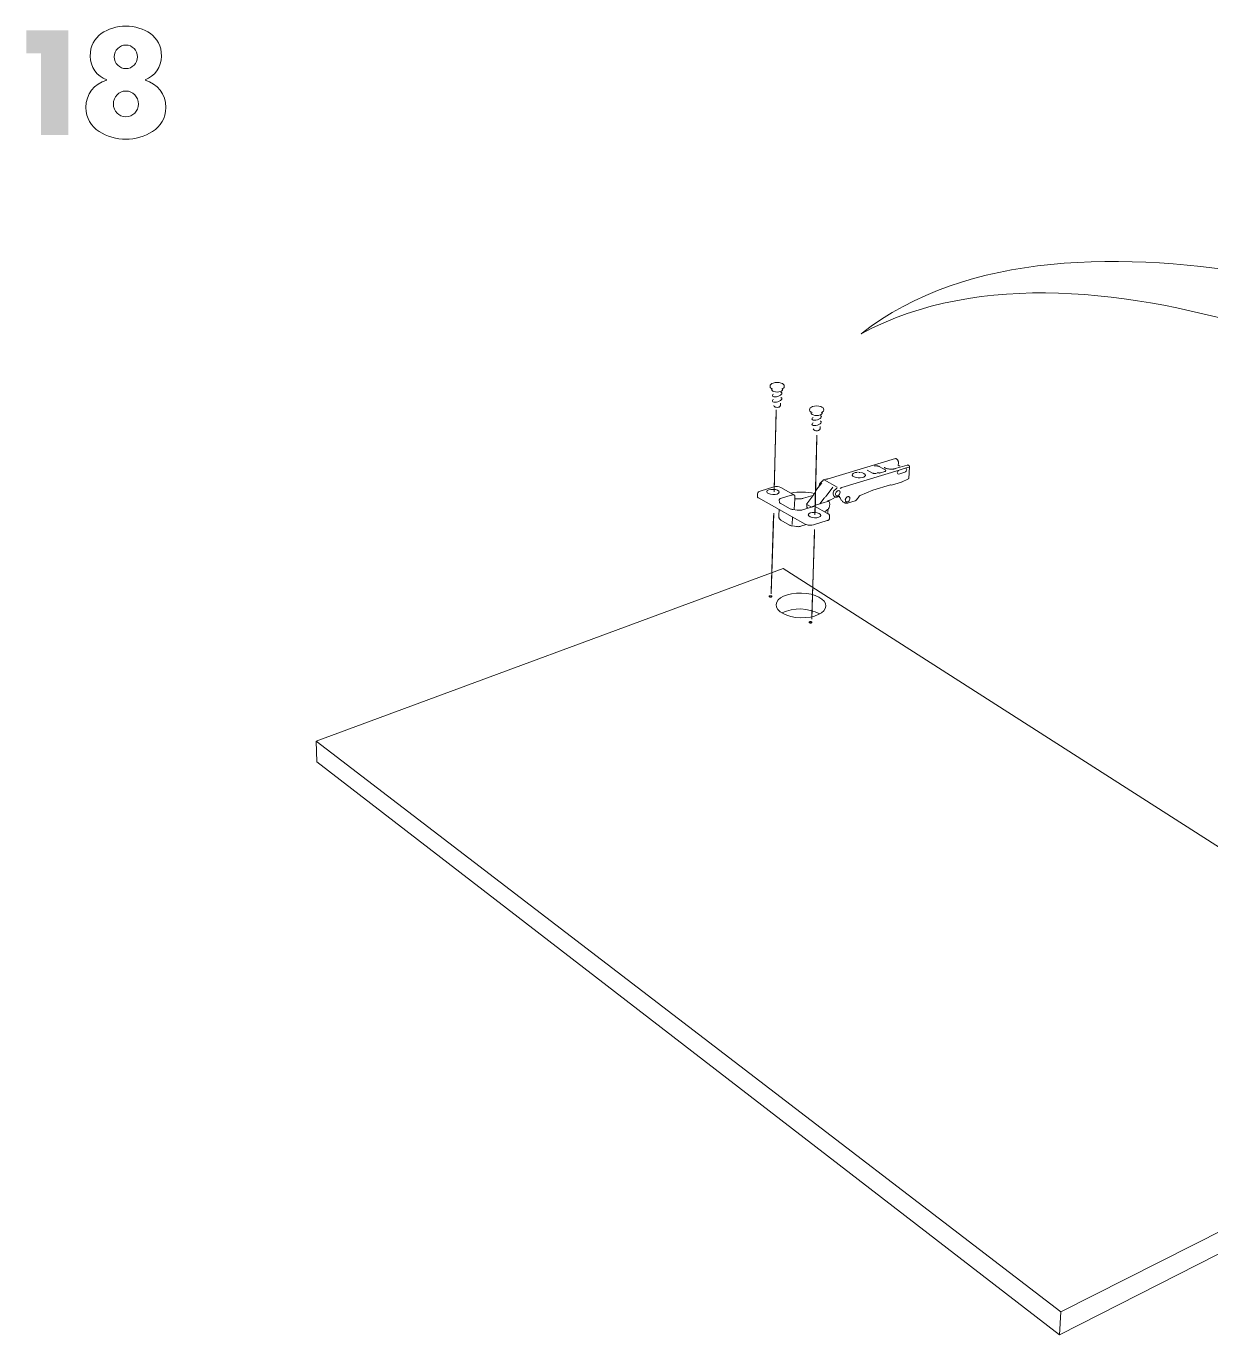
# Model space of a CAD drawing. Header units: metres. Extents: x -8.4 to 7.9, y -3.9 to 2.
# Drawn here: x 5.3788 to 5.7601, y -0.7718 to -0.3508 of the extents above; entities that cross this region are included whole.
import ezdxf

# ---------------------------------------------------------------- set-up
doc = ezdxf.new("R2010")
doc.units = ezdxf.units.M
doc.header["$MEASUREMENT"] = 0
doc.layers.add('PDF13_Geometry_Num_Penna__1', color=255, linetype='Continuous', lineweight=18)
doc.layers.add('PDF13_Geometry_Num_Penna__7', color=7, linetype='Continuous', lineweight=18)

msp = doc.modelspace()

# ---------------------------------------------------------------- hatches: boundary and pattern name
at = {"layer": 'PDF13_Geometry_Num_Penna__7', "linetype": 'Continuous', "lineweight": 18}
msp.add_hatch(color=7, dxfattribs=at).paths.add_polyline_path([(5.383672236508438, -0.359519329387798), (5.383672236508438, -0.3857912512000012), (5.392429047361325, -0.3857912512000012), (5.392429047361325, -0.3521043359802271), (5.378847055018074, -0.3521043359802271), (5.378847055018074, -0.359519329387798)])

# ---------------------------------------------------------------- linework, layer by layer
at = {"layer": 'PDF13_Geometry_Num_Penna__1', "color": 255, "linetype": 'Continuous', "lineweight": 18, "flags": 128}
for points in [[(5.619590847809293, -0.499581242621901), (5.620207398777505, -0.4752542859413082)], [(5.632697470420529, -0.5072106885401548), (5.633305085867463, -0.4831443512301836)], [(5.618546732147905, -0.5327098366871261), (5.619374757119708, -0.508159491974572)], [(5.63165618434088, -0.5401705501785721), (5.63252292990489, -0.5140341504390921)]]:
    msp.add_lwpolyline(points, dxfattribs=at)
at = {"layer": 'PDF13_Geometry_Num_Penna__7', "color": 7, "linetype": 'Continuous', "lineweight": 18, "flags": 128}
for points in [[(5.621987652466883, -0.4675389100934263, 0.1168651104062719), (5.622665411755854, -0.4671208766229492, 0.1921910416477811), (5.622787530546659, -0.4668243662418594), (5.622787530546659, -0.4666277847737333, 0.1972830441802192), (5.622547611800332, -0.46605486893443, 0.1208745292275249), (5.621824728128905, -0.4656076460944432, 0.1651094322643055), (5.619189493978534, -0.4656076460944432, 0.1206269300167705), (5.618468099560653, -0.46605486893443, 0.1991228777788122), (5.618229670067874, -0.4666277847737333), (5.618229670067874, -0.4668243662418594, 0.1999622750264062), (5.618351788858593, -0.4671205787723266, 0.1173314583112151), (5.619027909968749, -0.467539356869491)], [(5.618856496885558, -0.4680057910802259, 0.1136403380412806), (5.619377139925382, -0.4683264273687676, 0.1619641479118454), (5.621637231107413, -0.4683264273687676, 0.1145951304521155), (5.622157874147238, -0.4680057910802259, 0.1946210030640547), (5.622252441747435, -0.4677797223918807, 0.05409317867210213), (5.622417748891076, -0.467325500060223)], [(5.619353907570058, -0.4691161785244283, 0.1050850970247487), (5.619026569640558, -0.4695001080886926, 0.1227625926735921), (5.618992316808897, -0.4696371194149621)], [(5.619353907570058, -0.4708395427283327, 0.1082068470533034), (5.619026569640556, -0.4712228765911787, 0.4135973806639962), (5.619143029267887, -0.4716103803639541, 0.123697059603515), (5.619676182037501, -0.471753348704423)], [(5.61967677773892, -0.4700325162315336), (5.619769111458798, -0.4700325162315336, 0.1543790840346546), (5.621627699884715, -0.4694427718271542, 0.1153031947452985), (5.621990333123271, -0.469032333549768)], [(5.619769111458798, -0.4717566250622117, 0.1538329873077506), (5.621626955257942, -0.4711668806578337, 0.1112588237335078), (5.621990333123235, -0.4707558466790078)], [(5.622024883805543, -0.4688948754474319, 0.272426112124116), (5.621871341764908, -0.4686421491206062, 0.05297914936699949), (5.621661357014865, -0.4685557724149135)], [(5.622024883805543, -0.4706167503977899, 0.2767620331149159), (5.621871341764908, -0.4703662579512843, 0.03911818799647961), (5.621661357014869, -0.4702754134849395)], [(5.62163425260032, -0.4720212654174085), (5.62163425260032, -0.4726988757810248, -0.2053010226797651), (5.62160089332088, -0.4728065488124302), (5.621417715134672, -0.4731163135500832, -0.1154894284702492), (5.621113609560495, -0.4733207880620049, -0.1584809095790994), (5.619902101800492, -0.4733207880620049)], [(5.634704537425025, -0.4750731927100648, 0.1160237100807166), (5.635380807460449, -0.4746529253592678, 0.2041572682913798), (5.635504415504801, -0.4743564149781779), (5.635504415504801, -0.4741613227635982, 0.2008472580311332), (5.635264496758475, -0.4735869176707483, 0.1194666168970379), (5.634540123833501, -0.4731389502039885, 0.1638566782924216), (5.631909208518415, -0.4731389502039885, 0.1204878804787818), (5.631182006011702, -0.4735869176707483, 0.1995464888352987), (5.63094506577247, -0.4741613227635982), (5.63094506577247, -0.4743564149781779, 0.1980728920269317), (5.631067184563285, -0.4746526275085483, 0.1143629464765804), (5.631744794926894, -0.4750728948593467)], [(5.631336292679111, -0.4748725902573635, 0.04958988931915444), (5.631481643825241, -0.4753117711281994, 0.1985506581646143), (5.631574722171891, -0.4755385844433175, 0.1154023795744679), (5.632095365211716, -0.4758599653586323, 0.1616431454594768), (5.634355456393746, -0.4758599653586323, 0.1158799023840043), (5.634873269851832, -0.4755385844433175, 0.2000789213227901), (5.634969177780222, -0.4753117711281994, 0.0630863222971518), (5.635131506416779, -0.4748575487965443)], [(5.631709201767133, -0.4788897027734474, 0.2822364973008784), (5.631861254554221, -0.4791431737270462, 0.1204176815133541), (5.632391428816741, -0.4792861420675081)], [(5.631709201767133, -0.477169168151281, 0.2751995352499512), (5.631861254554221, -0.477424128358426, 0.1185323360010263), (5.63239202451816, -0.4775653095946256), (5.632484358238038, -0.4775653095946256, 0.1551070971157563), (5.63434294666396, -0.4769770544437985, 0.117485341408114), (5.634707218081442, -0.476563637659329, 0.4071450898841927), (5.634582902934317, -0.476163781428711)], [(5.632484358238038, -0.4792894184253035, 0.1550355576612051), (5.634342350962538, -0.4786989293941525, 0.1163823364965864), (5.634707218081418, -0.4782864061618017)], [(5.624922524430791, -0.5010021394305297), (5.621746095541657, -0.4992290341581713, 0.1777402536086878), (5.619396053445421, -0.4990235171687706), (5.615028370644518, -0.500340166229183, 0.3176884307836443), (5.614170560601782, -0.5011890407506041), (5.614131840009574, -0.502036426018511)], [(5.632496867967827, -0.5011465970245308, 0.1021868014693349), (5.624922077654727, -0.5010021394305297), (5.625937748573378, -0.5015576310033405), (5.625946684094657, -0.5015665665246188), (5.625957108869482, -0.5015665665246188), (5.625967533644306, -0.5015769912994438), (5.625976469165584, -0.5015874160742686), (5.625985404686863, -0.5015978408490935), (5.625995829461688, -0.5015978408490935), (5.626006254236513, -0.5016082656239185), (5.626016679011338, -0.5016172011451969), (5.626028593039709, -0.5016172011451969), (5.626028593039709, -0.5016276259200216), (5.626036039307442, -0.5016365614413001), (5.62604497482872, -0.5016440077090322), (5.626052421096452, -0.5016544324838571), (5.626062845871277, -0.5016544324838571), (5.626062845871277, -0.5016663465122282), (5.626074759899648, -0.5016663465122282), (5.626079227660287, -0.5016857068083316), (5.626094120195751, -0.5016946423296103), (5.626101566463483, -0.5017035778508885), (5.626111991238308, -0.5017244274005382), (5.626123905266679, -0.5017333629218168), (5.626123905266679, -0.5017542124714665), (5.626132840787958, -0.5017631479927449), (5.626141776309236, -0.5017720835140234), (5.626141776309236, -0.5017825082888483), (5.626153690337608, -0.5018018685849515), (5.626153690337608, -0.5018212288810548), (5.626159647351794, -0.5018316536558798), (5.626159647351794, -0.5018510139519832), (5.626170072126618, -0.5018510139519832), (5.626170072126618, -0.5018703742480863), (5.626170072126618, -0.5018807990229113), (5.62618198615499, -0.5018986700654682), (5.62618198615499, -0.5019105840938394), (5.62618198615499, -0.5019210088686643), (5.62618198615499, -0.5019388799112212), (5.62618198615499, -0.5019567509537781), (5.62618198615499, -0.5019776005034279), (5.62618198615499, -0.5019983011277227), (5.626159647351794, -0.5024257168955422)], [(5.639166043199357, -0.5021919040887559), (5.638931634691152, -0.5020642750598288), (5.638855682760285, -0.502015129692797), (5.638776305546264, -0.5019482622085618, -0.4263298899562389), (5.639538803362024, -0.4996175804084334), (5.639605819771612, -0.4995699242949483), (5.639653475885098, -0.4995118434066384), (5.63969368573085, -0.4994329129686786), (5.63971006751986, -0.4993539825307189)], [(5.636711157653457, -0.507534601186499), (5.636787109584323, -0.507582257299984), (5.636943481206697, -0.5076820372875933), (5.63709091730779, -0.5077981990642133), (5.637205589830864, -0.5079247856156581), (5.637266649226267, -0.5080305226174531), (5.637311326832659, -0.5081273240979697), (5.637342601157135, -0.5082345503533111), (5.637363450706784, -0.5083358195944669), (5.637363003930719, -0.508441109820198), (5.637310731131241, -0.5092977284600926), (5.637292860088683, -0.5093960191941557), (5.637245203975199, -0.5094838851533937), (5.637169252044332, -0.509571751112632), (5.637070961310268, -0.5096611063254164), (5.636944374758825, -0.5097370582562833), (5.636798427911276, -0.5098055639194181), (5.636631631514078, -0.5098636448077281), (5.632244290566357, -0.5112084407601356, -0.1507829700992498), (5.629895142022249, -0.511132042053208)]]:
    msp.add_lwpolyline(points, format="xyb", dxfattribs=at)
for points in [[(5.619410648130176, -0.4728065488124302), (5.619595315569931, -0.4731163135500832)], [(5.61956478587223, -0.5006043598082839), (5.620234949968115, -0.4742326580084715)], [(5.634349648304916, -0.4795555480340466), (5.634349648304916, -0.4802331583976629)], [(5.632127384162963, -0.4803394911008765), (5.632313540856265, -0.4806492558385296)], [(5.632677216572297, -0.5079895681449267), (5.633325041864985, -0.4823654716254116)], [(5.634320607860761, -0.4803394911008765), (5.634134451167459, -0.4806492558385296)], [(5.636971777024078, -0.496420153044293), (5.658644883884969, -0.4898987117645676)], [(5.65224973130598, -0.4922490517115102), (5.652130591022267, -0.4922490517115102), (5.652005493724368, -0.4922490517115102), (5.651887842694203, -0.4922684120076136), (5.651782105692408, -0.4922967078249953)], [(5.652795095954675, -0.4922767518274734), (5.652250029156689, -0.4922484560100917)], [(5.653311420159215, -0.49240467870711), (5.653204193903873, -0.4923555333400785), (5.653091010634346, -0.4923257482691502), (5.652942085279705, -0.4922959631982222), (5.652794649178611, -0.4922766029021188)], [(5.655271873527708, -0.4934678568138915), (5.653312015860634, -0.4924045297817554)], [(5.659503140703766, -0.4920143453525962), (5.659541861295972, -0.4913516275244444), (5.659541861295972, -0.491233976494278), (5.659541861295972, -0.4911088791963797), (5.659521011746322, -0.4909822926449347), (5.659495694436034, -0.4908646416147684), (5.659461441604466, -0.4907469905846022), (5.659425699519352, -0.4906293395544359), (5.659376554152321, -0.4905116885242696), (5.659316984010465, -0.4904044622689281), (5.659251456854422, -0.4903002145206793), (5.659181461937741, -0.4902108593078949), (5.659112956274606, -0.4901215040951104), (5.659023601061822, -0.4900425736571506), (5.658946159877408, -0.4899770465011085), (5.658859783171716, -0.4899279011340771), (5.658840422875612, -0.4899174763592521), (5.658809148551138, -0.4899279011340771)], [(5.660034953145187, -0.4923050476448551), (5.65950328962912, -0.4920146432033054)], [(5.660077099020551, -0.492667234107342), (5.662348210678826, -0.4919732419547155)], [(5.663041011428614, -0.4926192801431475), (5.661706640251032, -0.4930258463613172)], [(5.662836685842048, -0.4963039912676731), (5.663080923423658, -0.4925883036693824), (5.663080923423658, -0.4925227765133405), (5.663073477155927, -0.4924527815966591), (5.663052627606277, -0.4923738511586994), (5.663030288803081, -0.4923053454955647), (5.662994546717967, -0.4922368398324299), (5.66295582612576, -0.4921713126763878), (5.66291412702646, -0.4921221673093563), (5.662864981659429, -0.4920730219423247), (5.662808390024667, -0.492044726124943), (5.662786051221469, -0.4920328120965717), (5.662762223164727, -0.4920328120965717)], [(5.635306642633838, -0.4968392289922526), (5.635279836070003, -0.4968690140631807), (5.635257497266807, -0.4969092239089338), (5.635238136970703, -0.496946455247594), (5.635209841153321, -0.4969762403185222), (5.635199416378496, -0.4970149609107288), (5.635178566828847, -0.4970462352352034), (5.635190480857218, -0.4970462352352034), (5.635209841153321, -0.4970536815029353)], [(5.635306642633838, -0.4968390800668976), (5.635327492183489, -0.4968197197707943), (5.635342384718951, -0.4968033379817838), (5.635376637550519, -0.4967809991785876), (5.635394508593077, -0.4967720636573093), (5.635409401128539, -0.4967601496289379), (5.635422804410458, -0.4967601496289379)], [(5.636127370263264, -0.4965489734760573), (5.635422953335813, -0.4967604474796473), (5.635498905266679, -0.4967530012119153), (5.635586771225917, -0.496781297029297)], [(5.635587366927336, -0.496780850253233), (5.639809400731407, -0.4991011072785385)], [(5.6361269234872, -0.4965488245507027), (5.636213300192892, -0.4965264857475066), (5.63630563391277, -0.4965071254514033), (5.636397967632647, -0.4964892544088463), (5.63649625836671, -0.4964803188875679), (5.63659157059368, -0.4964684048591966), (5.63667050103164, -0.4964684048591966)], [(5.636670798882349, -0.4964688516352605), (5.63674079379903, -0.4964584268604356), (5.63679887468734, -0.4964584268604356), (5.636846530800825, -0.4964480020856108), (5.636894186914311, -0.4964390665643325), (5.636944821534888, -0.4964316202966003), (5.636971628098723, -0.4964197062682291)], [(5.659757058433428, -0.4936132079600212), (5.641340949078534, -0.4991874839842305)], [(5.646388773974087, -0.4943149442310891), (5.646128154603466, -0.4943357937807388), (5.645873492247029, -0.4943640895981206), (5.645638190186696, -0.4944028101903272), (5.645423737676014, -0.4944623803321836)], [(5.647129081912007, -0.4943542605247143), (5.646910161640684, -0.4943244754537862), (5.646683795101631, -0.4943155399325077)], [(5.649501016035372, -0.4936525242536464), (5.651234507163394, -0.4945862862272449)], [(5.652229477457749, -0.4946756414400292), (5.65210438015985, -0.4947054265109574), (5.651958433312302, -0.4947232975535144), (5.651799083182837, -0.4947232975535144), (5.651636754546278, -0.4947054265109574), (5.651489318445183, -0.4946756414400292), (5.651352307118914, -0.4946354315942761), (5.651234656088747, -0.4945862862272447), (5.651295715484149, -0.4945862862272447), (5.651331457569264, -0.4945982002556161)], [(5.652786458284106, -0.4945081004160582), (5.652229477457749, -0.494674896813256), (5.652193735372635, -0.4946555365171528), (5.652150547019788, -0.4946659612919777)], [(5.652786458284106, -0.4945076536399943), (5.652846028425961, -0.4944897825974374), (5.652904109314272, -0.4944897825974374), (5.65297112572386, -0.4944897825974374)], [(5.65297112572386, -0.4944894847467281), (5.653252594644132, -0.4945296945924811)], [(5.653265253299277, -0.4945019944765181), (5.653253339270905, -0.4945302902938998), (5.653402264625546, -0.4945392258151782), (5.653543743712455, -0.4945302902938998), (5.653680755038724, -0.4945079514907037), (5.653808830843715, -0.4944900804481468)], [(5.653808830843715, -0.4944894847467281), (5.655125330978741, -0.4940888755427439)], [(5.654941706016468, -0.4927247192942333), (5.654949152284201, -0.4927366333226047), (5.654980426608675, -0.4927545043651614), (5.655019147200882, -0.4927842894360897), (5.655066803314368, -0.4928140745070178), (5.655124884202677, -0.4928527950992245), (5.655202325387091, -0.4928930049449775), (5.655290191346329, -0.4929287470300914), (5.655388482080392, -0.4929793816506694), (5.655525493406661, -0.493018102242876), (5.655658036972292, -0.4930702261170002), (5.655817387101758, -0.4931163929769389), (5.656002054541513, -0.4931566028226919), (5.65618523272772, -0.4931923449078057), (5.656392238970672, -0.4932236192322805), (5.656618605509725, -0.4932534043032086), (5.65684050428814, -0.4932712753457655), (5.657066870827194, -0.4932906356418688), (5.657241113492125, -0.4932906356418688), (5.657415356157053, -0.4932906356418688), (5.657580663300706, -0.4932817001205904), (5.657747459697903, -0.4932712753457655), (5.657903831320277, -0.4932534043032086), (5.658060202942649, -0.4932325547535588), (5.658206149790198, -0.4932117052039091), (5.658340182609375, -0.4931834093865274), (5.658439962596984, -0.4931566028226919), (5.658538253331047, -0.4931357532730422)], [(5.65503865642234, -0.4940799400214656), (5.655077377014547, -0.4940710045001871), (5.655125033128032, -0.4940888755427439), (5.655214388340816, -0.4940501549505373), (5.655279915496859, -0.4940129236118771), (5.655330550117437, -0.493972713766124), (5.655361824441911, -0.4939146328778141)], [(5.655436287119231, -0.4936991378896486), (5.655446711894056, -0.4936410570013386), (5.655418416076675, -0.4935755298452967), (5.655361824441911, -0.4935144704498939), (5.655272469229127, -0.4934683035899553)], [(5.65536212229262, -0.4939143350271051), (5.655436584969941, -0.4936983932628757)], [(5.658538402256402, -0.4931354554223328), (5.660076801169843, -0.4926678298087604)], [(5.661623093127079, -0.4942952860842763), (5.659667703220644, -0.4948894982492934)], [(5.661705895624259, -0.4930256974359626), (5.65975646273201, -0.4936139525867941)], [(5.660536682664974, -0.4974840757778476), (5.662767584477494, -0.4964013884496081)], [(5.662835941215275, -0.4963045869690916), (5.662828494947543, -0.49631352249037), (5.662828494947543, -0.4963328827864733), (5.662815091665625, -0.4963418183077519), (5.662815091665625, -0.4963522430825767), (5.662807645397892, -0.4963611786038552), (5.662807645397892, -0.49637160337868), (5.662797220623069, -0.49637160337868), (5.662786795848243, -0.4963805388999585), (5.662786795848243, -0.4963924529283297), (5.66277934958051, -0.4964013884496083), (5.66276743555214, -0.4964013884496083)], [(5.630050917943206, -0.5044229548266317), (5.632582648972101, -0.5010319245014581), (5.632633283592679, -0.5009738436131481), (5.632674982691979, -0.5009142734712917), (5.632700300002267, -0.5008561925829818), (5.632734552833834, -0.5007891761733934), (5.632764337904763, -0.5007296060315369), (5.632791144468598, -0.5006611003684023)], [(5.632992938324137, -0.5002036016789453), (5.632985492056404, -0.5002140264537702), (5.632976556535126, -0.5002229619750486), (5.632976556535126, -0.5002333867498735), (5.632967621013847, -0.5002423222711518), (5.632957196239023, -0.500249768538884), (5.632957196239023, -0.5002616825672552), (5.632948260717744, -0.5002721073420802), (5.632939325196466, -0.5002795536098121), (5.632939325196466, -0.5002929568917298), (5.632925921914548, -0.5003004031594619), (5.632918475646816, -0.5003212527091117), (5.632918475646816, -0.500333166737483), (5.632908050871992, -0.5003391237516686), (5.63289613684362, -0.5003584840477718), (5.63289613684362, -0.5003689088225968), (5.632890179829434, -0.500380822850968), (5.632890179829434, -0.5003912476257929), (5.632878265801064, -0.5003986938935249), (5.632878265801064, -0.5004180541896283), (5.632869330279785, -0.5004269897109068), (5.632869330279785, -0.5004478392605565), (5.632860394758507, -0.5004567747818349), (5.632790399841825, -0.5006622917712393)], [(5.632992789398782, -0.5002028570521724), (5.634887119909815, -0.4976681475161839)], [(5.634058797087302, -0.4987791306618049), (5.634058797087302, -0.4987418993231447), (5.634069221862127, -0.4985959524755967), (5.63408858215823, -0.4984589411493269), (5.634127302750436, -0.4983115050482325), (5.634166023342643, -0.4981759829755092), (5.634222614977407, -0.4980300361279612), (5.634289631386995, -0.4979019603229701), (5.634381965106873, -0.4977664382502468), (5.634468341812564, -0.4976487872200804), (5.634556207771802, -0.4975326254434604), (5.634663434027145, -0.497432845455851), (5.634770660282485, -0.4973360439753347), (5.634888311312652, -0.4972586027909213), (5.634967241750611, -0.4972109466774361), (5.635043193681478, -0.4971692475781366)], [(5.635043342606833, -0.4971698432795554), (5.635071638424215, -0.4971519722369984), (5.63509397722741, -0.49714303671572), (5.635120783791246, -0.497110273137699), (5.635138654833803, -0.4970938913486884), (5.635159504383453, -0.4970641062777604), (5.635178864679555, -0.4970462352352034)], [(5.63521043685474, -0.4970536815029353), (5.635149377459338, -0.4971236764196167), (5.635094275078121, -0.4971698432795554), (5.635061511500099, -0.497160907758277), (5.635043640457543, -0.4971698432795554)], [(5.635210585780095, -0.4970542772043539), (5.635229946076198, -0.497036406161797), (5.635238881597476, -0.4970051318373225), (5.635256752640033, -0.4969887500483119), (5.635264198907765, -0.4969768360199406), (5.635285048457415, -0.4969574757238372), (5.635305898007065, -0.4969470509490125)], [(5.636299974749292, -0.5019568998791326), (5.638447478363215, -0.4991005115771198)], [(5.640471076082076, -0.5002232598257579), (5.640375763855105, -0.5001726252051799)], [(5.640793797325582, -0.4994823561864195), (5.640921873130574, -0.499433210819388), (5.641038034907194, -0.4993840654523564), (5.641127390119978, -0.4993274738175928), (5.641204831304391, -0.499258968154458)], [(5.641340651227823, -0.4991877818349397), (5.641261720789863, -0.4992175669058678), (5.641205129155101, -0.4992577767516209)], [(5.646876951286599, -0.5020447658383708), (5.64689780083625, -0.5020164700209888), (5.646945456949735, -0.5019568998791326), (5.646996091570313, -0.5019107330191939), (5.647043747683798, -0.5018705231734408), (5.64709289305083, -0.5018318025812343), (5.647150973939139, -0.501802017510306), (5.647206076320356, -0.5017722324393779), (5.651332797897456, -0.5000759726500179)], [(5.657026958832152, -0.4983414390445153), (5.651332053270683, -0.500076419426082)], [(5.657299790081852, -0.4984477717477289), (5.657027256682861, -0.4983420347459339), (5.657046616978963, -0.4983316099711089)], [(5.660535938038201, -0.4974846714792661), (5.657337021420513, -0.4984482185237928), (5.657319150377957, -0.4984586432986178), (5.657299790081852, -0.4984482185237928)], [(5.614550171330762, -0.5025728551459276), (5.614405713736759, -0.5024745644118647), (5.614279127185315, -0.5023762736778017), (5.61418977197253, -0.5022601119011818), (5.614142115859044, -0.5021528856458402), (5.61413169108422, -0.5020367238692203)], [(5.62114265000465, -0.5062667996424408), (5.614549724554697, -0.5025734508473462)], [(5.621920338206585, -0.5026190220058663), (5.621728224499098, -0.502690506176094), (5.621564406608994, -0.5027664581069606), (5.62141250274726, -0.5028528348126526), (5.621306765745465, -0.5029511255467154), (5.621227835307504, -0.5030613303091498), (5.621192093222391, -0.5031655780573985), (5.621192093222391, -0.5032847183411112), (5.621239749335875, -0.50386999498485)], [(5.624495108662972, -0.5059530139202124), (5.621695311995722, -0.5043848299358435), (5.621537451119803, -0.5042969639766055), (5.621421289343184, -0.5041912269748102), (5.621325977116213, -0.504081022212376), (5.621267896227903, -0.5039767744641275), (5.621239600410521, -0.5038695482087858)], [(5.621920784982649, -0.5026193198565754), (5.625060131458479, -0.501675133108152)], [(5.625060727159899, -0.5016754309588614), (5.625272201163487, -0.501615860817005), (5.625498567702542, -0.5015771402247984), (5.625732380509328, -0.5015488444074168)], [(5.625732678360039, -0.501548993332771), (5.625813098051544, -0.5015311222902141), (5.625880114461132, -0.5015385685579461), (5.625938195349443, -0.5015579288540495)], [(5.626230089044538, -0.502796094252534), (5.626036486083505, -0.506304775607874)], [(5.627643390660081, -0.5028363040982871), (5.626230089044538, -0.502796094252534), (5.626230089044538, -0.502708228293296), (5.626230089044538, -0.502609937559233), (5.626230089044538, -0.502533985628366), (5.626230089044538, -0.5024848402613347)], [(5.62764368851079, -0.5028367508743512), (5.627889415345948, -0.5028456863956297), (5.628130674420465, -0.5028367508743512), (5.628362997973705, -0.5028069658034231), (5.628589364512759, -0.5027771807324949), (5.628793392248618, -0.5027384601402882), (5.628986995209652, -0.5026788899984318)], [(5.628987441985714, -0.5026782942970133), (5.6320419010094, -0.5017638926195183)], [(5.630081149790198, -0.5047659299183695), (5.630061789494095, -0.5047480588758126), (5.630033493676712, -0.5046989135087814), (5.630015622634155, -0.504639343366925), (5.630003708605785, -0.5045693484502436), (5.630003708605785, -0.5045231815903051), (5.630020090394795, -0.5044829717445519), (5.630049875465724, -0.5044234016026955)], [(5.630363214411888, -0.5057796648074102), (5.630263434424279, -0.5056992451159041), (5.630178546972132, -0.5056039328889339), (5.630108552055452, -0.5054892603658605), (5.630062385195512, -0.5053403350112196), (5.630032600124585, -0.5051854526423931), (5.630032600124585, -0.5050201454987415), (5.630062385195512, -0.5048533491015438)], [(5.630312430865954, -0.5048234151052611), (5.6314755378857, -0.5054682618908563)], [(5.63183236303542, -0.5054279031197484), (5.632020008982267, -0.5053608867101601), (5.632188294633012, -0.5052908917934789), (5.632320838198642, -0.5052030258342406), (5.63239232236887, -0.5051851547916838), (5.632457849524911, -0.5051955795665087), (5.632530822948685, -0.505211961355519)], [(5.63244012740771, -0.5051854526423929), (5.632478847999916, -0.5051452427966399), (5.63257713873398, -0.5050663123586802), (5.632700746778331, -0.5049784463994421), (5.632848182879426, -0.5049010052150288), (5.633009022262438, -0.5048429243267188), (5.633140076574522, -0.5047937789596874)], [(5.636711455504166, -0.5075350479625627), (5.632529631545848, -0.5052118124301646)], [(5.635587366927336, -0.5040452801272624), (5.633139034097039, -0.5047943746611061)], [(5.634212934829355, -0.5044642071498673), (5.635587515852691, -0.5026190220058665)], [(5.635587962628755, -0.5026199155579942), (5.635754759025953, -0.5024352481182395), (5.635930490944427, -0.5022595161997632), (5.636115158384183, -0.5020956983096582), (5.636299825823938, -0.501957197729842)], [(5.636427901628929, -0.503790766696181), (5.635587962628755, -0.504045429052617)], [(5.636875869095689, -0.5036540532206206), (5.636427603778221, -0.5037910645468903)], [(5.637363003930719, -0.5032853140425297), (5.637120255602655, -0.5033508411985717), (5.636981755022838, -0.5034014758191496), (5.636865593246219, -0.5034476426790883), (5.636750920723145, -0.503508702074491)], [(5.637022709495366, -0.503643926296505), (5.636992924424437, -0.503643926296505), (5.636972074874787, -0.503643926296505), (5.636943779057406, -0.503643926296505), (5.636925908014849, -0.503643926296505), (5.636905058465199, -0.503643926296505), (5.636875273394271, -0.5036543510713299)], [(5.63739219330023, -0.5050670569854534), (5.637362408229301, -0.5052904450174148), (5.637293902566166, -0.5055063867816442), (5.637194122578557, -0.505720839292327), (5.637070514534204, -0.50593529180301), (5.636905207390554, -0.5061422980459609)], [(5.636971777024078, -0.5034017736698586), (5.637110277603894, -0.5036043121521703), (5.637224950126967, -0.5038098291415747), (5.637323240861031, -0.5040272601593505), (5.637379832495793, -0.5042297986416622), (5.637412596073815, -0.5044338263775201), (5.637412596073815, -0.5046393433669245)], [(5.637363003930719, -0.5032847183411112), (5.637498526003442, -0.5032355729740797), (5.637625112554888, -0.5031879168605946), (5.63773233881023, -0.5031298359722846), (5.639321372344248, -0.5022601119011816)], [(5.637412447148461, -0.5046387476655061), (5.63739159759881, -0.505067652686872)], [(5.639166489975421, -0.502191904088756), (5.639232017131464, -0.5022306246809627), (5.639312436822969, -0.5022604097518908), (5.639431577106683, -0.5022797700479942), (5.639547738883302, -0.5022887055692726), (5.639663900659921, -0.5022797700479942), (5.63978899795782, -0.5022514742306124), (5.639908138241533, -0.502209775131313), (5.640033235539431, -0.5021531834965495), (5.640045149567802, -0.5021219091720748), (5.640054085089081, -0.5020846778334147)], [(5.640033235539431, -0.5021525877951307), (5.64011216597739, -0.5021138672029241), (5.640180671640526, -0.5020855713855423), (5.640259602078485, -0.5020632325823461), (5.640356403559001, -0.5020453615397893), (5.640454694293065, -0.5020453615397893), (5.640530646223931, -0.5020542970610676), (5.640539581745212, -0.5020751466107174), (5.640561920548407, -0.5020855713855423), (5.640561920548407, -0.5021049316816457), (5.640569366816139, -0.5021138672029241), (5.640579791590964, -0.5021332274990273), (5.640588727112241, -0.5021525877951307)], [(5.640658573103568, -0.5021052295323553), (5.640637723553919, -0.5020962940110769), (5.640619852511361, -0.5020843799827055), (5.640600492215259, -0.502075444461427), (5.640569217890783, -0.5020635304330557), (5.640539432819856, -0.5020545949117772)], [(5.640824475948638, -0.5026309360342375), (5.640745545510678, -0.5024954139615142), (5.640674061340451, -0.5023762736778015), (5.64062491597342, -0.5022601119011816), (5.640589173888307, -0.5021528856458402)], [(5.640824327023283, -0.502631233884947), (5.641262167565928, -0.5033609681226874), (5.641379818596095, -0.5035381892947102), (5.641516829922364, -0.5036826468887118), (5.641670223037644, -0.5038181689614352), (5.641835530181297, -0.5039253952167766)], [(5.641835232330586, -0.503925990918195), (5.642058620362548, -0.5040451312019077)], [(5.642059067138612, -0.504046024754035), (5.642197567718428, -0.5041130411636237), (5.642345003819521, -0.504169632798387), (5.642499886188348, -0.5042113318976864), (5.642656257810722, -0.5042292029402433), (5.642842414504023, -0.504238138461522), (5.643037506718603, -0.5042292029402433), (5.643231109679635, -0.5042009071228617), (5.643426201894215, -0.5041413369810053), (5.645610936846797, -0.5034786191528533)], [(5.643622634436987, -0.5021743308969083), (5.643531789970655, -0.5021132715015055)], [(5.645993228232161, -0.5032040007988957), (5.645942593611582, -0.5032635709407521), (5.645884512723272, -0.5033142055613299), (5.64582345332787, -0.5033603724212687), (5.645766861693107, -0.5034020715205682), (5.645708780804796, -0.5034393028592284), (5.645650699916486, -0.5034690879301564), (5.645610490070734, -0.5034795127049816)], [(5.646877844838727, -0.5020453615397895), (5.645993228232161, -0.5032040007988957), (5.645979824950243, -0.5031950652776174), (5.645969400175417, -0.503175704981514)], [(5.61853213746315, -0.5333788093801732), (5.619392926012974, -0.5074881364758508)], [(5.621042423240977, -0.5081770651664197), (5.621142203228586, -0.5062663528663767)], [(5.621100504129286, -0.5088606325442214), (5.621090079354462, -0.5088099979236435), (5.621100504129286, -0.5087727665849833), (5.621042423240977, -0.5081770651664197), (5.621042423240977, -0.5081577048703163), (5.621042423240977, -0.5081279197993882)], [(5.621728820200516, -0.5097187404376625), (5.621597765888433, -0.5096308744784245), (5.621472668590535, -0.5095415192656398), (5.621363953081647, -0.509432803756752), (5.62126715160113, -0.5093181312336784), (5.621207581459274, -0.5092213297531618), (5.621161414599335, -0.5091036787229957), (5.621122694007128, -0.5089875169463757), (5.621100355203931, -0.508860930394931)], [(5.628088528545103, -0.5116885761034977), (5.629894993096896, -0.5111315952771407), (5.629720750431967, -0.5110630896140059), (5.6295614003025, -0.5109841591760462), (5.62114265000465, -0.5062662039410221)], [(5.626932272091671, -0.5064815500038329), (5.625577051364438, -0.5062849685357069), (5.625332813782826, -0.5062477371970466), (5.62509900097604, -0.5061881670551902), (5.624874123690533, -0.5061196613920556), (5.624671585208221, -0.5060422202076422), (5.624494364036198, -0.5059528649948577)], [(5.625342791781588, -0.5111490195436337), (5.625472356840126, -0.5086947296991513)], [(5.631832065184712, -0.5054283498958122), (5.628674847666324, -0.5063948754474317), (5.628463373662734, -0.5064514670821954), (5.628229560855947, -0.5064916769279484), (5.627985323274336, -0.5065184834917836), (5.627720236143076, -0.5065303975201549), (5.627459616772454, -0.5065303975201549), (5.627193040387647, -0.5065110372240518), (5.626932421017026, -0.5064812521531235)], [(5.63685725342636, -0.5069816413447171), (5.636904909539845, -0.5061417023445423), (5.636717263592997, -0.506326369784297), (5.636516214364232, -0.506500612449227), (5.636279423050353, -0.506676344367703), (5.636029228454555, -0.5068416515113546), (5.635746270280738, -0.5069980231337274)], [(5.63685695557565, -0.5069816413447171), (5.636836106026001, -0.5071246096851724), (5.636807810208619, -0.5072720457862667), (5.636758664841587, -0.5074165033802687), (5.636711008728102, -0.5075356436639812)], [(5.624524000181772, -0.5112887115262867), (5.621728671275163, -0.5097190382883715)], [(5.625402510848798, -0.5115701804465579), (5.625216354155498, -0.5115314598543512), (5.62502870820865, -0.5114912500085982), (5.624855954797267, -0.5114346583738346), (5.624739793020646, -0.5113929592745352), (5.624620652736934, -0.511337856893318), (5.624523851256417, -0.5112887115262865)], [(5.628088677470457, -0.5116879804020793), (5.627936773608724, -0.5117252117407395), (5.627778912732803, -0.5117549968116675), (5.627613605589152, -0.5117847818825958), (5.627448298445501, -0.5117937174038742), (5.627244270709643, -0.5118041421786992), (5.627040242973784, -0.5117937174038742), (5.626833236730834, -0.5117758463613173), (5.626745370771596, -0.5117639323329461), (5.625402064072734, -0.5115703293719129)], [(5.631622676136085, -0.5415129633253049), (5.632556438109685, -0.5126914394416493)], [(5.472195552261962, -0.5808633608567186), (5.622434428530806, -0.5253022895472874)], [(5.622434130680096, -0.5253021406219325), (5.870868428784972, -0.6841101817968145)], [(5.472349690004015, -0.5874638814997584), (5.472194807635189, -0.5808635097820731)], [(5.711827170504722, -0.764418179286926), (5.47219585011267, -0.5808632119313637)], [(5.472349987854724, -0.5874643282758223), (5.711360289517923, -0.7718309388141774), (5.870032808620081, -0.6911357354019997), (5.870869769113162, -0.684110926423588)], [(5.87086902448639, -0.6841104796475241), (5.711827170504722, -0.7644184771376354)], [(5.711360289517923, -0.7718309388141775), (5.711826425877949, -0.7644174346601529)]]:
    msp.add_lwpolyline(points, dxfattribs=at)
for points in [[(5.65886052779849, -0.4899279011340771), (5.658841167502387, -0.4899174763592524), (5.658808403924366, -0.4899070515844274), (5.658783086614077, -0.4898981160631491), (5.658741387514778, -0.4898906697954171), (5.658713091697395, -0.4898906697954171), (5.658683306626467, -0.4898981160631491), (5.658644586034261, -0.4898981160631491), (5.658732451993499, -0.4898981160631491)], [(5.659495396585324, -0.4920141964272417), (5.659483482556953, -0.4920141964272417)], [(5.659541861295972, -0.4913517764497988), (5.659531436521148, -0.491371136745902)], [(5.659989828762732, -0.4923050476448551), (5.66001961383366, -0.4922961121235768)], [(5.662808985726085, -0.4920450239756524), (5.662737501555856, -0.4920048141298993), (5.662663038878537, -0.4919735398054247), (5.662584108440575, -0.4919646042841463), (5.662505178002617, -0.4919556687628677), (5.66242475831111, -0.4919646042841463), (5.662348806380244, -0.4919735398054247), (5.662447097114308, -0.4919646042841463), (5.662552834116101, -0.4919646042841463), (5.662651124850164, -0.491992900101528)], [(5.663080327722239, -0.4925886015200915), (5.663072881454508, -0.4926094510697412)], [(5.636711455504166, -0.4965074233021124), (5.636687627447423, -0.4964791274847308)], [(5.652709314950402, -0.4944894847467281), (5.652746546289061, -0.4944894847467281)], [(5.653718731004157, -0.4944705712266885), (5.653761919357004, -0.4944705712266885)], [(5.662796773847004, -0.4963321381597), (5.662786349072179, -0.4963812835267315)], [(5.635306642633838, -0.4969466041729486), (5.635284303830642, -0.4969093728342883), (5.635284303830642, -0.4968691629885353)], [(5.638433479379878, -0.4991302966480483), (5.638433479379878, -0.4991139148590377)], [(5.660574509705053, -0.4974149744132941), (5.660565574183773, -0.4974536950055007)], [(5.626132542937249, -0.5024840956345615), (5.62618168830428, -0.5024840956345615)], [(5.626160243053211, -0.5024251211941239), (5.62615279678548, -0.502454906265052)], [(5.630062236270159, -0.5048532001761892), (5.630062236270159, -0.5048353291336323), (5.630062236270159, -0.5048234151052611), (5.630062236270159, -0.5048055440627042), (5.630071171791436, -0.5047936300343329)], [(5.633218113460353, -0.5048059908387681), (5.633183860628787, -0.5047940768103967)], [(5.642441656374684, -0.5032040007988957), (5.642471441445612, -0.5030401829087907), (5.642520586812644, -0.5028644509903144), (5.642598027997057, -0.502699143846663), (5.642694829477573, -0.5025427722242901), (5.642802055732916, -0.5024072501515668), (5.64294055631273, -0.5022895991214006), (5.643076078385454, -0.5022047116692552), (5.643213089711724, -0.502145141527399), (5.643357547305725, -0.5021138672029243), (5.643485623110716, -0.5021213134706561), (5.643610720408615, -0.5021645018235023), (5.643710500396225, -0.5022300289795442), (5.64379538784837, -0.502338744488432), (5.643846022468948, -0.5024638417863303), (5.643887721568247, -0.5026097886338785), (5.643887721568247, -0.5027676495097977), (5.643866872018597, -0.5029418921747277), (5.643805812623195, -0.503117624093204), (5.643740285467152, -0.5032844204904019), (5.643643483986637, -0.5034393028592284), (5.643527322210016, -0.5035763141854979), (5.643399246405025, -0.5036939652156642), (5.64325181030393, -0.5037818311749025), (5.643116288231208, -0.5038399120632124), (5.642976298397845, -0.5038696971341405), (5.642843754832214, -0.5038607616128622), (5.642723125294956, -0.5038190625135626), (5.642618877546706, -0.5037520461039742), (5.6425384578552, -0.5036433305950865), (5.642480376966891, -0.5035167440436416), (5.642450591895963, -0.5033737757031863)], [(5.646858484542624, -0.5020157253942158), (5.646865930810357, -0.5020261501690407)], [(5.621042423240977, -0.5081280687247428), (5.621042423240977, -0.508157853795671), (5.621042423240977, -0.5081876388665991), (5.621042423240977, -0.5082174239375274), (5.621042423240977, -0.5082352949800841), (5.621042423240977, -0.5082665693045589), (5.621042423240977, -0.508223380951713)], [(5.626932421017026, -0.5064814010784782), (5.626948802806035, -0.5064501267540036)], [(5.61802608910808, -0.5343757157041393), (5.617968008219769, -0.5343176348158294), (5.617930776881109, -0.534258064673973), (5.617938223148842, -0.534199983785663), (5.617968008219769, -0.5341433921508995), (5.618033535375812, -0.5340942467838681), (5.618131826109876, -0.5340451014168366), (5.618242030872309, -0.5340242518671869), (5.618367128170207, -0.5340153163459084), (5.618481800693281, -0.5340242518671869), (5.618599451723448, -0.5340451014168366), (5.618706677978789, -0.5340823327554967), (5.618785608416749, -0.5341314781225284), (5.618831775276687, -0.5341895590108383), (5.618840710797966, -0.534250618406241), (5.618822839755409, -0.5343176348158294), (5.618773694388378, -0.5343682694364074), (5.618694763950417, -0.5344144362963461), (5.618590516202168, -0.5344427321137277), (5.618474354425549, -0.5344620924098311), (5.618346278620558, -0.5344620924098311), (5.618231606097485, -0.5344546461420991), (5.618112465813772, -0.5344248610711708)], [(5.630879538616427, -0.5427063021920429), (5.630819968474571, -0.5426452427966402), (5.630781247882365, -0.54258716190833), (5.630790183403644, -0.5425320595271129), (5.630819968474571, -0.5424724893852566), (5.630888474137706, -0.5424158977504931), (5.630974850843397, -0.5423786664118329), (5.631092501873565, -0.5423473920873583), (5.631217599171463, -0.5423339888054406), (5.631336739455175, -0.5423473920873583), (5.631461836753073, -0.5423786664118329), (5.631557148980043, -0.5424158977504931), (5.631634590164456, -0.5424620646104318), (5.631685224785034, -0.5425201454987417), (5.631703095827592, -0.5425797156405981), (5.631685224785034, -0.5426452427966402), (5.631634590164456, -0.5427063021920429), (5.631557148980043, -0.5427435335307031), (5.631451411978249, -0.5427822541229097), (5.631336739455175, -0.5428031036725595), (5.631208663650184, -0.5428031036725595), (5.631083566352286, -0.5427822541229097), (5.630974850843397, -0.5427524690519814)]]:
    msp.add_lwpolyline(points, close=True, dxfattribs=at)
at = {"layer": 'PDF13_Geometry_Num_Penna__7', "color": 7, "linetype": 'Continuous', "lineweight": 18}
for centre, radius, start, end in [((5.62109892373917, -0.4667705872637954), 0.002543845935772978, 192.9127343788196, 203.3754852224278), ((5.632797264163713, -0.4776044633475092), 0.001200392173244946, 127.2518226122104, 151.5821754497469), ((5.632774329826122, -0.47931265232841), 0.001174346147730422, 126.8137209810416, 151.5794235599557), ((5.633949472726278, -0.4791079688922613), 0.001367950773154062, 62.16400699268644, 71.73339117232639), ((5.63322022957158, -0.4790049362375293), 0.001943960377589023, 251.9836976153067, 288.113493846659), ((5.627741291026872, -0.5520963398341591), 0.01382589229846281, 62.06991305993466, 114.5516903708352)]:
    msp.add_arc(centre, radius, start, end, dxfattribs=at)
for centre, major_axis, ratio, start_param, end_param in [((5.646786024500637, -0.4951982010575663), (-0.002111473547569716, 0.0001227851021336636), 0.414043718997866, 5.437941641527797, 10.77554955488354), ((5.659729113362695, -0.4942459686125208), (0.0003703093067544013, 0.0006110814664703766), 0.6753746956532782, 0.6809239086974781, 3.759306046423534), ((5.661657261932639, -0.4936624553401849), (0.0003494946494966057, 0.000612861549131123), 0.6743702271023837, 3.780402430479906, 6.894099269599923)]:
    msp.add_ellipse(centre, major_axis=major_axis, ratio=ratio, start_param=start_param, end_param=end_param, dxfattribs=at)
for centre, major_axis, ratio in [((5.619170011496137, -0.500631093116527), (-0.001997334082526112, 9.595003223924947e-05), 0.4202244055112384), ((5.640013206463152, -0.5010481317669143), (0.0004657185870892677, 0.0008239651302152517), 0.6771857067014528), ((5.632554986542996, -0.5080809148360625), (-0.002019957815707553, 0.0001091052734885197), 0.4221402710773096), ((5.628179494456127, -0.5371263398925858), (-0.00801204083417411, 0.0002421060812640159), 0.4969706667392801)]:
    msp.add_ellipse(centre, major_axis=major_axis, ratio=ratio, dxfattribs=at)
for points in [[(5.399442984788847, -0.3603665657303504), (5.399442984788847, -0.3539344796634094), (5.405161718407057, -0.3507638588631043), (5.410923640378114, -0.3507638588631043)], [(5.410923640378115, -0.3507638588631043), (5.416687051602719, -0.3507638588631043), (5.422407274474478, -0.3539344796634094), (5.422407274474478, -0.3603665657303505)], [(5.410923640378115, -0.3568400133324535), (5.408865491976978, -0.3568400133324535), (5.407216888301102, -0.3585362731218135), (5.407216888301102, -0.3606361206222503)], [(5.414630392455128, -0.3606361206222504), (5.414630392455128, -0.3585362731218136), (5.412980299525707, -0.3568400133324534), (5.410923640378117, -0.3568400133324534)], [(5.404758130695982, -0.3680094149305221), (5.401676865108462, -0.3669818299834998), (5.399442984788845, -0.3639437527488251), (5.399442984788845, -0.3603665657303503)], [(5.407216888301104, -0.3606361206222504), (5.407216888301104, -0.3627374573762338), (5.408865491976978, -0.3644352064191402), (5.410923640378114, -0.3644352064191402)], [(5.410923640378115, -0.3644352064191402), (5.412980299525707, -0.3644352064191402), (5.41463039245513, -0.3627374573762336), (5.41463039245513, -0.3606361206222505)], [(5.422407274474476, -0.3603665657303504), (5.422407274474476, -0.3639437527488251), (5.420173394154862, -0.3669818299834997), (5.417090639313791, -0.3680094149305219)], [(5.398056489737141, -0.3769449362089766), (5.398056489737141, -0.372520363922595), (5.400737146120676, -0.3694390983350746), (5.40475813069598, -0.368100259396853)], [(5.417090639313795, -0.3681002593968529), (5.4211116238891, -0.3694390983350746), (5.423792280272637, -0.372520363922595), (5.423792280272637, -0.3769449362089766)], [(5.410923640378115, -0.3716268117947498), (5.408689760058503, -0.3716268117947498), (5.406904145056354, -0.3735032712632251), (5.406904145056354, -0.3758279960491696)], [(5.414944624953421, -0.3758279960491698), (5.414944624953421, -0.3735032712632251), (5.413157520697729, -0.3716268117947498), (5.410923640378117, -0.3716268117947498)], [(5.410923640378115, -0.3871299412128686), (5.405117040800667, -0.3871299412128686), (5.398056489737141, -0.3839131535526248), (5.398056489737141, -0.3769449362089767)], [(5.406904145056357, -0.3758279960491698), (5.406904145056357, -0.3781050647216293), (5.408689760058501, -0.3799368465837127), (5.410923640378112, -0.3799368465837127)], [(5.410923640378115, -0.3799368465837126), (5.413157520697728, -0.3799368465837126), (5.414944624953421, -0.3781050647216293), (5.414944624953421, -0.3758279960491698)], [(5.423792280272636, -0.3769449362089766), (5.423792280272636, -0.3839131535526247), (5.416731729209112, -0.3871299412128686), (5.410923640378118, -0.3871299412128686)], [(5.879958683506898, -0.4616343176326236), (5.851935399524117, -0.4497873056709392), (5.715485521841474, -0.3964199048353686), (5.647541307293653, -0.4497098644865259)], [(5.647541307293653, -0.4497098644865258), (5.724015966155306, -0.4087896447918427), (5.845192059465976, -0.4754322517401043), (5.868463135382166, -0.4890455184078298)], [(5.618763418538907, -0.4677797223918807), (5.618846816737507, -0.4677797223918807), (5.618772500454646, -0.4680060889309349), (5.618855752258784, -0.4680060889309349)], [(5.618992316808989, -0.4696371194149622), (5.619098053810784, -0.4696371194149622), (5.619039284559782, -0.4698917817713979), (5.61914273141718, -0.4698917817713979)], [(5.619143029267886, -0.4698913349953341), (5.619309825665083, -0.4699777117010258), (5.619485557583561, -0.4700283463216037), (5.619676182037503, -0.4700328140822432)], [(5.621990630973975, -0.4707552509776061), (5.6220406929358, -0.4707552509776061), (5.621975738438514, -0.4706167503977897), (5.622024883805546, -0.4706167503977897)], [(5.621990630973975, -0.4690318867737016), (5.622035258910973, -0.4690318867737016), (5.62197722769206, -0.468894875447432), (5.622024883805546, -0.468894875447432)], [(5.619595315569931, -0.4731164624754377), (5.619610058427873, -0.4731164624754377), (5.619607379275822, -0.473149226053459), (5.619622122133765, -0.473149226053459)], [(5.619621526432347, -0.4731498217548772), (5.619732223160363, -0.4731498217548772), (5.619789891538209, -0.4733210859127142), (5.619901506099073, -0.4733210859127142)], [(5.61967677773892, -0.471753646555119), (5.619705229887974, -0.471753646555119), (5.619736347880776, -0.4717566250622119), (5.619769111458798, -0.4717566250622119)], [(5.621392844600446, -0.4731498217548772), (5.621407587458389, -0.4731498217548772), (5.621403419052792, -0.4731170581768562), (5.621418161910732, -0.4731170581768562)], [(5.631741965345154, -0.4787541807007241), (5.631789294563262, -0.4787541807007241), (5.631663034907197, -0.4788897027734473), (5.631709201767134, -0.4788897027734473)], [(5.631741965345154, -0.4770336460785577), (5.631786593282151, -0.4770336460785577), (5.631664524160742, -0.4771691681512811), (5.631709201767134, -0.4771691681512811)], [(5.63239202451816, -0.4792864399182108), (5.632421958143982, -0.4792864399182108), (5.632453083913565, -0.4792894184253037), (5.632484358238038, -0.4792894184253037)], [(5.634588226723051, -0.4761749424836982), (5.63466416405199, -0.4761749424836982), (5.634302348466712, -0.4760885657780063), (5.634378241973007, -0.4760885657780063)], [(5.634740130584784, -0.4781495437608819), (5.634842889079486, -0.4781495437608819), (5.634484319933192, -0.4778978599115389), (5.634588226723051, -0.4778978599115389)], [(5.634707367006762, -0.4782865550871517), (5.634755324670823, -0.4782865550871517), (5.634689495964204, -0.478149543760882), (5.634740130584782, -0.478149543760882)], [(5.632313540856265, -0.4806492558385298), (5.632327271095544, -0.4806492558385298), (5.632328433391729, -0.4806820194165509), (5.632343325927194, -0.4806820194165509)], [(5.63234258130042, -0.4806818704911961), (5.63244999355114, -0.4806818704911961), (5.632510866951165, -0.4808203710710122), (5.632619582460053, -0.4808531346490331)], [(5.633829005265091, -0.4808535814250972), (5.633941125387634, -0.4808535814250972), (5.633999025254442, -0.4806823172672604), (5.634107495678273, -0.4806823172672604)], [(5.634108240305042, -0.4806818704911961), (5.634121970544322, -0.4806818704911961), (5.634122235825465, -0.4806491069131748), (5.634135046868876, -0.4806491069131748)], [(5.634288588909513, -0.4803779138423738), (5.634342305358011, -0.4803779138423738), (5.634294545923699, -0.4802319669948261), (5.634349648304916, -0.4802319669948261)]]:
    msp.add_open_spline(points, degree=3, dxfattribs=at)

doc.saveas('drawing.dxf')
